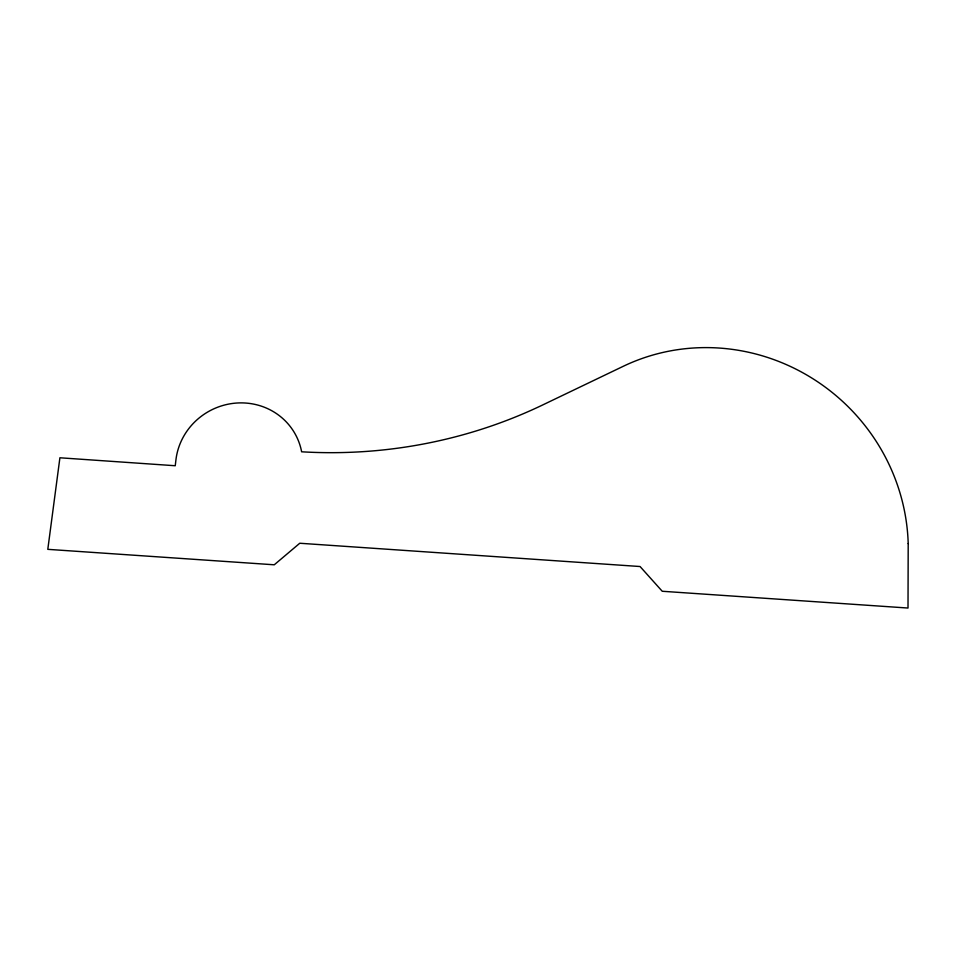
<?xml version="1.0" encoding="UTF-8"?>
<svg xmlns="http://www.w3.org/2000/svg" width="956" height="956" viewBox="0 0 956 956"><rect width="100%" height="100%" fill="white"/><g stroke="black" fill="none" stroke-linecap="round" stroke-linejoin="round"><path stroke-width="1.43" d="M908.2 543.558L908.009 608.04L662.245 591.262L640.066 566.526L299.766 543.247L274.264 564.793L47.8 549.341L59.905 457.781L175.247 465.739L175.904 460.099A64.112 61.638 -27.3 0 1 236.837 403.026A64.112 61.638 -27.3 0 1 301.63 451.794A453.275 414.414 -2.7 0 0 542.853 404.878L623.348 366.256A198.418 191.224 42.8 0 1 908.2 543.558"/></g></svg>
